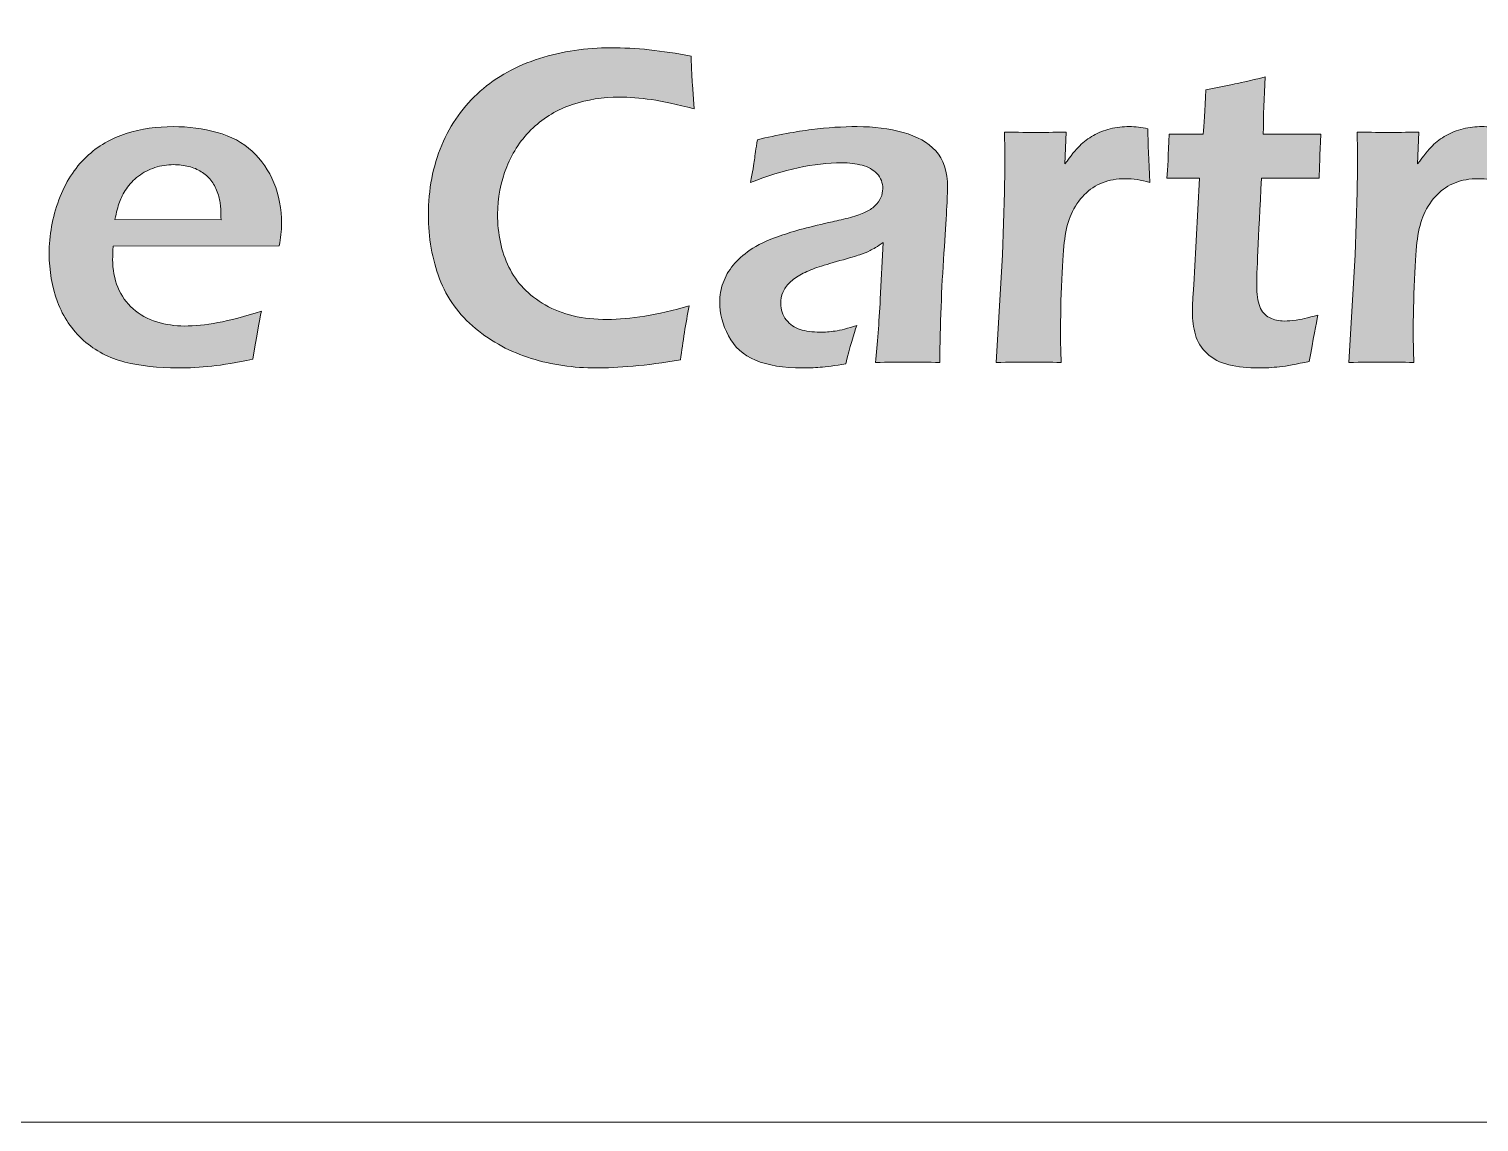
# Model space of a CAD drawing. Header units: inches. Extents: x -5.25 to 4.1, y -1.02 to 4.
# Drawn here: x 2.7317 to 3.2089, y 0.4 to 0.7598 of the extents above; entities that cross this region are included whole.
import ezdxf

# ---------------------------------------------------------------- set-up
doc = ezdxf.new("R2010")
doc.units = ezdxf.units.IN
doc.header["$MEASUREMENT"] = 0
doc.layers.add('Layer 1', color=7, linetype='Continuous', lineweight=0)

# ---------------------------------------------------------------- blocks, each defined once
blk = doc.blocks.new('Block_1')
at = {"layer": 'Layer 1', "true_color": 0x231f20, "transparency": 33554687}
h = blk.add_hatch(color=250, dxfattribs=at)
h.dxf.hatch_style = 2
edge = h.paths.add_edge_path()
edge.add_spline(control_points=[(2.94891, 0.66865), (2.94782, 0.66283), (2.94687, 0.65691), (2.94608, 0.65089), (2.94041, 0.6499), (2.93521, 0.64921), (2.93049, 0.6488), (2.92576, 0.64841), (2.92171, 0.64821), (2.91833, 0.64821), (2.91087, 0.64821), (2.90374, 0.64925), (2.89696, 0.65134), (2.89016, 0.65343), (2.88405, 0.65672), (2.87861, 0.66123), (2.87316, 0.66573), (2.86922, 0.67118), (2.86678, 0.6776), (2.86435, 0.68401), (2.86313, 0.69103), (2.86313, 0.69864), (2.86313, 0.7069), (2.86459, 0.71453), (2.86753, 0.72154), (2.87046, 0.72856), (2.87467, 0.73447), (2.88017, 0.7393), (2.88567, 0.74411), (2.89217, 0.74771), (2.89968, 0.75007), (2.90719, 0.75244), (2.91502, 0.75362), (2.92318, 0.75362), (2.93123, 0.75362), (2.94004, 0.7527), (2.94958, 0.75085), (2.94973, 0.74643), (2.94988, 0.7433), (2.95003, 0.74146), (2.95003, 0.74146), (2.95055, 0.73348), (2.95055, 0.73348), (2.94493, 0.73497), (2.94026, 0.73599), (2.93653, 0.73653), (2.9328, 0.73709), (2.92925, 0.73736), (2.92586, 0.73736), (2.92054, 0.73736), (2.91543, 0.73655), (2.91054, 0.73493), (2.90563, 0.73332), (2.90131, 0.73074), (2.89756, 0.72721), (2.8938, 0.72367), (2.89091, 0.71941), (2.8889, 0.71441), (2.88688, 0.70942), (2.88588, 0.70421), (2.88588, 0.69878), (2.88588, 0.69233), (2.88712, 0.68652), (2.88961, 0.68141), (2.8921, 0.67628), (2.89608, 0.67213), (2.90158, 0.66895), (2.90708, 0.66577), (2.91388, 0.66417), (2.92198, 0.66417), (2.92949, 0.66417), (2.93847, 0.66566), (2.94891, 0.66865)], knot_values=[0, 0, 0, 0, 1, 1, 1, 2, 2, 2, 3, 3, 3, 4, 4, 4, 5, 5, 5, 6, 6, 6, 7, 7, 7, 8, 8, 8, 9, 9, 9, 10, 10, 10, 11, 11, 11, 12, 12, 12, 13, 13, 13, 14, 14, 14, 15, 15, 15, 16, 16, 16, 17, 17, 17, 18, 18, 18, 19, 19, 19, 20, 20, 20, 21, 21, 21, 22, 22, 22, 23, 23, 23, 24, 24, 24, 24], degree=3, periodic=0)
h = blk.add_hatch(color=250, dxfattribs=at)
h.dxf.hatch_style = 2
edge = h.paths.add_edge_path()
edge.add_spline(control_points=[(3.15585, 0.6656), (3.15525, 0.66286), (3.15431, 0.65778), (3.15302, 0.65038), (3.14884, 0.64943), (3.14556, 0.64883), (3.14317, 0.64859), (3.14078, 0.64833), (3.13854, 0.64821), (3.13645, 0.64821), (3.13277, 0.64821), (3.12948, 0.64856), (3.12657, 0.64925), (3.12366, 0.64996), (3.12126, 0.65118), (3.11937, 0.65294), (3.11748, 0.65472), (3.1162, 0.65678), (3.11553, 0.65914), (3.11486, 0.6615), (3.11452, 0.66395), (3.11452, 0.66649), (3.11452, 0.66713), (3.11455, 0.66801), (3.1146, 0.66909), (3.11464, 0.67019), (3.11485, 0.67372), (3.11519, 0.67969), (3.11519, 0.67969), (3.1169, 0.71072), (3.1169, 0.71072), (3.1169, 0.71072), (3.10617, 0.71072), (3.10617, 0.71072), (3.10641, 0.7137), (3.10664, 0.71851), (3.10684, 0.72512), (3.10684, 0.72512), (3.11808, 0.72512), (3.11808, 0.72512), (3.11837, 0.728), (3.11867, 0.73291), (3.11896, 0.73981), (3.11896, 0.73981), (3.12778, 0.74154), (3.12778, 0.74154), (3.12963, 0.74188), (3.13319, 0.7427), (3.13847, 0.74399), (3.13811, 0.73728), (3.13791, 0.73098), (3.13786, 0.72512), (3.13786, 0.72512), (3.15682, 0.72512), (3.15682, 0.72512), (3.15647, 0.71841), (3.1563, 0.71361), (3.1563, 0.71072), (3.1563, 0.71072), (3.13727, 0.71072), (3.13727, 0.71072), (3.13622, 0.69048), (3.1357, 0.67877), (3.1357, 0.67559), (3.1357, 0.6725), (3.13604, 0.67011), (3.13671, 0.66843), (3.13738, 0.66673), (3.13846, 0.66551), (3.13995, 0.66477), (3.14145, 0.66402), (3.14304, 0.66366), (3.14473, 0.66366), (3.14598, 0.66366), (3.14728, 0.66375), (3.14865, 0.66395), (3.15002, 0.66414), (3.15242, 0.6647), (3.15585, 0.6656)], knot_values=[0, 0, 0, 0, 1, 1, 1, 2, 2, 2, 3, 3, 3, 4, 4, 4, 5, 5, 5, 6, 6, 6, 7, 7, 7, 8, 8, 8, 9, 9, 9, 10, 10, 10, 11, 11, 11, 12, 12, 12, 13, 13, 13, 14, 14, 14, 15, 15, 15, 16, 16, 16, 17, 17, 17, 18, 18, 18, 19, 19, 19, 20, 20, 20, 21, 21, 21, 22, 22, 22, 23, 23, 23, 24, 24, 24, 25, 25, 25, 26, 26, 26, 26], degree=3, periodic=0)
h = blk.add_hatch(color=250, dxfattribs=at)
h.dxf.hatch_style = 2
edge = h.paths.add_edge_path()
edge.add_spline(control_points=[(2.75996, 0.69708), (2.75996, 0.69708), (2.79487, 0.69699), (2.79487, 0.69699), (2.79487, 0.69938), (2.79479, 0.70113), (2.79464, 0.70227), (2.79449, 0.70341), (2.79416, 0.70471), (2.79363, 0.70618), (2.79312, 0.70763), (2.79241, 0.70892), (2.79151, 0.71004), (2.79062, 0.71115), (2.78957, 0.71208), (2.78838, 0.71282), (2.78718, 0.71357), (2.78581, 0.71414), (2.78423, 0.71453), (2.78267, 0.71493), (2.78099, 0.71513), (2.7792, 0.71513), (2.77711, 0.71513), (2.77509, 0.7148), (2.77313, 0.71417), (2.77116, 0.71351), (2.76935, 0.71258), (2.76771, 0.71133), (2.76607, 0.7101), (2.76474, 0.70871), (2.76373, 0.70718), (2.7627, 0.70563), (2.76194, 0.70417), (2.76145, 0.70276), (2.76095, 0.70135), (2.76045, 0.69945), (2.75996, 0.69708)], knot_values=[0, 0, 0, 0, 1, 1, 1, 2, 2, 2, 3, 3, 3, 4, 4, 4, 5, 5, 5, 6, 6, 6, 7, 7, 7, 8, 8, 8, 9, 9, 9, 10, 10, 10, 11, 11, 11, 12, 12, 12, 12], degree=3, periodic=0)
edge = h.paths.add_edge_path()
edge.add_spline(control_points=[(2.80815, 0.66694), (2.8075, 0.66399), (2.80658, 0.65873), (2.80539, 0.65112), (2.80001, 0.64997), (2.79549, 0.64921), (2.79181, 0.6488), (2.78813, 0.64841), (2.78442, 0.64821), (2.78069, 0.64821), (2.77418, 0.64821), (2.76835, 0.64886), (2.7632, 0.65015), (2.75806, 0.65144), (2.75354, 0.65381), (2.74966, 0.65727), (2.74578, 0.66071), (2.74292, 0.66496), (2.74108, 0.66998), (2.73924, 0.67499), (2.73832, 0.68026), (2.73832, 0.68578), (2.73832, 0.69188), (2.73939, 0.69781), (2.74153, 0.70355), (2.74367, 0.70928), (2.74666, 0.71398), (2.75052, 0.71764), (2.75437, 0.72129), (2.75876, 0.72386), (2.76369, 0.72538), (2.76861, 0.7269), (2.77376, 0.72766), (2.77913, 0.72766), (2.7842, 0.72766), (2.78902, 0.72702), (2.7936, 0.72576), (2.79818, 0.72449), (2.80202, 0.72243), (2.80512, 0.71954), (2.80823, 0.71666), (2.81062, 0.7132), (2.81228, 0.70916), (2.81395, 0.70511), (2.81479, 0.7006), (2.81479, 0.69564), (2.81479, 0.69331), (2.81453, 0.6909), (2.81404, 0.68842), (2.81404, 0.68842), (2.75936, 0.68834), (2.75936, 0.68834), (2.75926, 0.68651), (2.75921, 0.68503), (2.75921, 0.68395), (2.75921, 0.68061), (2.75978, 0.67756), (2.76093, 0.67476), (2.76207, 0.67198), (2.76373, 0.66962), (2.76592, 0.66768), (2.76811, 0.66574), (2.77072, 0.66431), (2.77376, 0.66338), (2.77679, 0.66248), (2.77977, 0.66201), (2.78271, 0.66201), (2.78614, 0.66201), (2.78986, 0.66238), (2.79386, 0.66313), (2.79787, 0.66387), (2.80263, 0.66515), (2.80815, 0.66694)], knot_values=[0, 0, 0, 0, 1, 1, 1, 2, 2, 2, 3, 3, 3, 4, 4, 4, 5, 5, 5, 6, 6, 6, 7, 7, 7, 8, 8, 8, 9, 9, 9, 10, 10, 10, 11, 11, 11, 12, 12, 12, 13, 13, 13, 14, 14, 14, 15, 15, 15, 16, 16, 16, 17, 17, 17, 18, 18, 18, 19, 19, 19, 20, 20, 20, 21, 21, 21, 22, 22, 22, 23, 23, 23, 24, 24, 24, 24], degree=3, periodic=0)
h = blk.add_hatch(color=250, dxfattribs=at)
h.dxf.hatch_style = 2
edge = h.paths.add_edge_path()
edge.add_spline(control_points=[(2.96913, 0.70923), (2.96983, 0.71281), (2.97026, 0.71532), (2.97044, 0.71677), (2.97061, 0.71821), (2.97092, 0.72039), (2.97137, 0.72333), (2.97813, 0.72492), (2.9841, 0.72605), (2.98927, 0.72668), (2.99445, 0.72734), (2.99944, 0.72766), (3.00427, 0.72766), (3.00974, 0.72766), (3.01476, 0.72702), (3.01933, 0.72575), (3.02391, 0.72449), (3.02749, 0.72247), (3.03008, 0.71967), (3.03266, 0.71689), (3.03396, 0.71289), (3.03396, 0.70767), (3.03396, 0.70483), (3.03356, 0.6976), (3.03277, 0.68599), (3.03198, 0.67438), (3.03151, 0.66238), (3.03137, 0.65), (3.02758, 0.65011), (3.0241, 0.65015), (3.02091, 0.65015), (3.01787, 0.65015), (3.01432, 0.65011), (3.01023, 0.65), (3.01088, 0.65602), (3.01141, 0.66298), (3.01182, 0.67088), (3.01182, 0.67088), (3.0128, 0.68947), (3.0128, 0.68947), (3.0109, 0.68822), (3.00947, 0.68735), (3.00847, 0.68685), (3.00747, 0.68636), (3.00635, 0.6859), (3.00511, 0.68547), (3.00387, 0.68505), (3.00168, 0.68441), (2.99854, 0.68353), (2.9954, 0.68266), (2.99289, 0.6819), (2.991, 0.68126), (2.98911, 0.68061), (2.9874, 0.67988), (2.98588, 0.67905), (2.98436, 0.67824), (2.98308, 0.67731), (2.98204, 0.6763), (2.98099, 0.67528), (2.98023, 0.67421), (2.97976, 0.67308), (2.97929, 0.67197), (2.97905, 0.67076), (2.97905, 0.66947), (2.97905, 0.66739), (2.97966, 0.66558), (2.98088, 0.66406), (2.9821, 0.66254), (2.98363, 0.66149), (2.98547, 0.66089), (2.9873, 0.66029), (2.98947, 0.65999), (2.99196, 0.65999), (2.99355, 0.65999), (2.99523, 0.66012), (2.997, 0.66037), (2.99876, 0.66062), (3.00113, 0.66124), (3.00412, 0.66223), (3.00307, 0.6594), (3.00185, 0.65518), (3.00046, 0.64955), (2.99693, 0.64895), (2.99412, 0.64859), (2.99203, 0.64844), (2.98994, 0.64829), (2.988, 0.64821), (2.98621, 0.64821), (2.97995, 0.64821), (2.9748, 0.64906), (2.97077, 0.65074), (2.96674, 0.65244), (2.96377, 0.65512), (2.96185, 0.6588), (2.95994, 0.66249), (2.95898, 0.66619), (2.95898, 0.66992), (2.95898, 0.67205), (2.95936, 0.67417), (2.9601, 0.67626), (2.96085, 0.67834), (2.96195, 0.68026), (2.96339, 0.68201), (2.96483, 0.68374), (2.9667, 0.68542), (2.96899, 0.68704), (2.97127, 0.68865), (2.97458, 0.69023), (2.97892, 0.69173), (2.98324, 0.69325), (2.98897, 0.69478), (2.99608, 0.69633), (2.99797, 0.69672), (2.99994, 0.69721), (3.00198, 0.69778), (3.00402, 0.69835), (3.00565, 0.69891), (3.00687, 0.69946), (3.00809, 0.70001), (3.00914, 0.70071), (3.01004, 0.70158), (3.01093, 0.70246), (3.0116, 0.70337), (3.01202, 0.70431), (3.01244, 0.70525), (3.01265, 0.70622), (3.01265, 0.70722), (3.01265, 0.70916), (3.01202, 0.7108), (3.01075, 0.71214), (3.00948, 0.71349), (3.00784, 0.71441), (3.00583, 0.71494), (3.0038, 0.71545), (3.00158, 0.71573), (2.99914, 0.71573), (2.99009, 0.71573), (2.98008, 0.71356), (2.96913, 0.70923)], knot_values=[0, 0, 0, 0, 1, 1, 1, 2, 2, 2, 3, 3, 3, 4, 4, 4, 5, 5, 5, 6, 6, 6, 7, 7, 7, 8, 8, 8, 9, 9, 9, 10, 10, 10, 11, 11, 11, 12, 12, 12, 13, 13, 13, 14, 14, 14, 15, 15, 15, 16, 16, 16, 17, 17, 17, 18, 18, 18, 19, 19, 19, 20, 20, 20, 21, 21, 21, 22, 22, 22, 23, 23, 23, 24, 24, 24, 25, 25, 25, 26, 26, 26, 27, 27, 27, 28, 28, 28, 29, 29, 29, 30, 30, 30, 31, 31, 31, 32, 32, 32, 33, 33, 33, 34, 34, 34, 35, 35, 35, 36, 36, 36, 37, 37, 37, 38, 38, 38, 39, 39, 39, 40, 40, 40, 41, 41, 41, 42, 42, 42, 43, 43, 43, 44, 44, 44, 45, 45, 45, 46, 46, 46, 46], degree=3, periodic=0)
h = blk.add_hatch(color=250, dxfattribs=at)
h.dxf.hatch_style = 2
edge = h.paths.add_edge_path()
edge.add_spline(control_points=[(3.04992, 0.65), (3.04992, 0.65), (3.05208, 0.68544), (3.05208, 0.68544), (3.05208, 0.68544), (3.05267, 0.70603), (3.05267, 0.70603), (3.05278, 0.71025), (3.05282, 0.7145), (3.05282, 0.71878), (3.05282, 0.71952), (3.05278, 0.72188), (3.05267, 0.72587), (3.0573, 0.72576), (3.06071, 0.72572), (3.0629, 0.72572), (3.06544, 0.72572), (3.06879, 0.72576), (3.07297, 0.72587), (3.07297, 0.72587), (3.0726, 0.71535), (3.0726, 0.71535), (3.07449, 0.71803), (3.0761, 0.72004), (3.07745, 0.72135), (3.07879, 0.72267), (3.0803, 0.72381), (3.08196, 0.72475), (3.08362, 0.72569), (3.08548, 0.72641), (3.08752, 0.72692), (3.08956, 0.7274), (3.09165, 0.72766), (3.09378, 0.72766), (3.09577, 0.72766), (3.09781, 0.7274), (3.0999, 0.72692), (3.0999, 0.72229), (3.10012, 0.71642), (3.10057, 0.70931), (3.09764, 0.7101), (3.09498, 0.7105), (3.09259, 0.7105), (3.0897, 0.7105), (3.08716, 0.71007), (3.08494, 0.70919), (3.08273, 0.70832), (3.08074, 0.707), (3.07897, 0.70524), (3.07721, 0.70348), (3.07575, 0.70129), (3.07461, 0.69872), (3.07366, 0.69663), (3.07296, 0.69392), (3.07252, 0.69058), (3.07213, 0.688), (3.0718, 0.68357), (3.07154, 0.6773), (3.07127, 0.67103), (3.07114, 0.66488), (3.07114, 0.6588), (3.07114, 0.65647), (3.07121, 0.65354), (3.07136, 0.65), (3.06757, 0.65011), (3.06411, 0.65015), (3.06097, 0.65015), (3.05789, 0.65015), (3.0542, 0.65011), (3.04992, 0.65)], knot_values=[0, 0, 0, 0, 1, 1, 1, 2, 2, 2, 3, 3, 3, 4, 4, 4, 5, 5, 5, 6, 6, 6, 7, 7, 7, 8, 8, 8, 9, 9, 9, 10, 10, 10, 11, 11, 11, 12, 12, 12, 13, 13, 13, 14, 14, 14, 15, 15, 15, 16, 16, 16, 17, 17, 17, 18, 18, 18, 19, 19, 19, 20, 20, 20, 21, 21, 21, 22, 22, 22, 23, 23, 23, 23], degree=3, periodic=0)
h = blk.add_hatch(color=250, dxfattribs=at)
h.dxf.hatch_style = 2
edge = h.paths.add_edge_path()
edge.add_spline(control_points=[(3.166, 0.65), (3.166, 0.65), (3.16815, 0.68544), (3.16815, 0.68544), (3.16815, 0.68544), (3.16875, 0.70603), (3.16875, 0.70603), (3.16885, 0.71025), (3.1689, 0.7145), (3.1689, 0.71878), (3.1689, 0.71952), (3.16885, 0.72188), (3.16875, 0.72587), (3.17337, 0.72576), (3.17678, 0.72572), (3.17898, 0.72572), (3.18151, 0.72572), (3.18487, 0.72576), (3.18905, 0.72587), (3.18905, 0.72587), (3.18867, 0.71535), (3.18867, 0.71535), (3.19057, 0.71803), (3.19218, 0.72004), (3.19352, 0.72135), (3.19486, 0.72267), (3.19637, 0.72381), (3.19804, 0.72475), (3.1997, 0.72569), (3.20155, 0.72641), (3.20359, 0.72692), (3.20563, 0.7274), (3.20772, 0.72766), (3.20986, 0.72766), (3.21185, 0.72766), (3.21389, 0.7274), (3.21598, 0.72692), (3.21598, 0.72229), (3.2162, 0.71642), (3.21665, 0.70931), (3.21371, 0.7101), (3.21105, 0.7105), (3.20867, 0.7105), (3.20578, 0.7105), (3.20323, 0.71007), (3.20102, 0.70919), (3.19881, 0.70832), (3.19681, 0.707), (3.19505, 0.70524), (3.19328, 0.70348), (3.19183, 0.70129), (3.19068, 0.69872), (3.18974, 0.69663), (3.18904, 0.69392), (3.18859, 0.69058), (3.18821, 0.688), (3.18788, 0.68357), (3.18762, 0.6773), (3.18734, 0.67103), (3.18722, 0.66488), (3.18722, 0.6588), (3.18722, 0.65647), (3.18729, 0.65354), (3.18744, 0.65), (3.18365, 0.65011), (3.18019, 0.65015), (3.17705, 0.65015), (3.17396, 0.65015), (3.17027, 0.65011), (3.166, 0.65)], knot_values=[0, 0, 0, 0, 1, 1, 1, 2, 2, 2, 3, 3, 3, 4, 4, 4, 5, 5, 5, 6, 6, 6, 7, 7, 7, 8, 8, 8, 9, 9, 9, 10, 10, 10, 11, 11, 11, 12, 12, 12, 13, 13, 13, 14, 14, 14, 15, 15, 15, 16, 16, 16, 17, 17, 17, 18, 18, 18, 19, 19, 19, 20, 20, 20, 21, 21, 21, 22, 22, 22, 23, 23, 23, 23], degree=3, periodic=0)
at = {"layer": 'Layer 1'}
for points, knots in [([(2.94891, 0.66865), (2.94782, 0.66283), (2.94687, 0.65691), (2.94608, 0.65089), (2.94041, 0.6499), (2.93521, 0.64921), (2.93049, 0.6488), (2.92576, 0.64841), (2.92171, 0.64821), (2.91833, 0.64821), (2.91087, 0.64821), (2.90374, 0.64925), (2.89696, 0.65134), (2.89016, 0.65343), (2.88405, 0.65672), (2.87861, 0.66123), (2.87316, 0.66573), (2.86922, 0.67118), (2.86678, 0.6776), (2.86435, 0.68401), (2.86313, 0.69103), (2.86313, 0.69864), (2.86313, 0.7069), (2.86459, 0.71453), (2.86753, 0.72154), (2.87046, 0.72856), (2.87467, 0.73447), (2.88017, 0.7393), (2.88567, 0.74411), (2.89217, 0.74771), (2.89968, 0.75007), (2.90719, 0.75244), (2.91502, 0.75362), (2.92318, 0.75362), (2.93123, 0.75362), (2.94004, 0.7527), (2.94958, 0.75085), (2.94973, 0.74643), (2.94988, 0.7433), (2.95003, 0.74146), (2.95003, 0.74146), (2.95055, 0.73348), (2.95055, 0.73348), (2.94493, 0.73497), (2.94026, 0.73599), (2.93653, 0.73653), (2.9328, 0.73709), (2.92925, 0.73736), (2.92586, 0.73736), (2.92054, 0.73736), (2.91543, 0.73655), (2.91054, 0.73493), (2.90563, 0.73332), (2.90131, 0.73074), (2.89756, 0.72721), (2.8938, 0.72367), (2.89091, 0.71941), (2.8889, 0.71441), (2.88688, 0.70942), (2.88588, 0.70421), (2.88588, 0.69878), (2.88588, 0.69233), (2.88712, 0.68652), (2.88961, 0.68141), (2.8921, 0.67628), (2.89608, 0.67213), (2.90158, 0.66895), (2.90708, 0.66577), (2.91388, 0.66417), (2.92198, 0.66417), (2.92949, 0.66417), (2.93847, 0.66566), (2.94891, 0.66865)], [0, 0, 0, 0, 1, 1, 1, 2, 2, 2, 3, 3, 3, 4, 4, 4, 5, 5, 5, 6, 6, 6, 7, 7, 7, 8, 8, 8, 9, 9, 9, 10, 10, 10, 11, 11, 11, 12, 12, 12, 13, 13, 13, 14, 14, 14, 15, 15, 15, 16, 16, 16, 17, 17, 17, 18, 18, 18, 19, 19, 19, 20, 20, 20, 21, 21, 21, 22, 22, 22, 23, 23, 23, 24, 24, 24, 24]), ([(3.15585, 0.6656), (3.15525, 0.66286), (3.15431, 0.65778), (3.15302, 0.65038), (3.14884, 0.64943), (3.14556, 0.64883), (3.14317, 0.64859), (3.14078, 0.64833), (3.13854, 0.64821), (3.13645, 0.64821), (3.13277, 0.64821), (3.12948, 0.64856), (3.12657, 0.64925), (3.12366, 0.64996), (3.12126, 0.65118), (3.11937, 0.65294), (3.11748, 0.65472), (3.1162, 0.65678), (3.11553, 0.65914), (3.11486, 0.6615), (3.11452, 0.66395), (3.11452, 0.66649), (3.11452, 0.66713), (3.11455, 0.66801), (3.1146, 0.66909), (3.11464, 0.67019), (3.11485, 0.67372), (3.11519, 0.67969), (3.11519, 0.67969), (3.1169, 0.71072), (3.1169, 0.71072), (3.1169, 0.71072), (3.10617, 0.71072), (3.10617, 0.71072), (3.10641, 0.7137), (3.10664, 0.71851), (3.10684, 0.72512), (3.10684, 0.72512), (3.11808, 0.72512), (3.11808, 0.72512), (3.11837, 0.728), (3.11867, 0.73291), (3.11896, 0.73981), (3.11896, 0.73981), (3.12778, 0.74154), (3.12778, 0.74154), (3.12963, 0.74188), (3.13319, 0.7427), (3.13847, 0.74399), (3.13811, 0.73728), (3.13791, 0.73098), (3.13786, 0.72512), (3.13786, 0.72512), (3.15682, 0.72512), (3.15682, 0.72512), (3.15647, 0.71841), (3.1563, 0.71361), (3.1563, 0.71072), (3.1563, 0.71072), (3.13727, 0.71072), (3.13727, 0.71072), (3.13622, 0.69048), (3.1357, 0.67877), (3.1357, 0.67559), (3.1357, 0.6725), (3.13604, 0.67011), (3.13671, 0.66843), (3.13738, 0.66673), (3.13846, 0.66551), (3.13995, 0.66477), (3.14145, 0.66402), (3.14304, 0.66366), (3.14473, 0.66366), (3.14598, 0.66366), (3.14728, 0.66375), (3.14865, 0.66395), (3.15002, 0.66414), (3.15242, 0.6647), (3.15585, 0.6656)], [0, 0, 0, 0, 1, 1, 1, 2, 2, 2, 3, 3, 3, 4, 4, 4, 5, 5, 5, 6, 6, 6, 7, 7, 7, 8, 8, 8, 9, 9, 9, 10, 10, 10, 11, 11, 11, 12, 12, 12, 13, 13, 13, 14, 14, 14, 15, 15, 15, 16, 16, 16, 17, 17, 17, 18, 18, 18, 19, 19, 19, 20, 20, 20, 21, 21, 21, 22, 22, 22, 23, 23, 23, 24, 24, 24, 25, 25, 25, 26, 26, 26, 26]), ([(2.80815, 0.66694), (2.8075, 0.66399), (2.80658, 0.65873), (2.80539, 0.65112), (2.80001, 0.64997), (2.79549, 0.64921), (2.79181, 0.6488), (2.78813, 0.64841), (2.78442, 0.64821), (2.78069, 0.64821), (2.77418, 0.64821), (2.76835, 0.64886), (2.7632, 0.65015), (2.75806, 0.65144), (2.75354, 0.65381), (2.74966, 0.65727), (2.74578, 0.66071), (2.74292, 0.66496), (2.74108, 0.66998), (2.73924, 0.67499), (2.73832, 0.68026), (2.73832, 0.68578), (2.73832, 0.69188), (2.73939, 0.69781), (2.74153, 0.70355), (2.74367, 0.70928), (2.74666, 0.71398), (2.75052, 0.71764), (2.75437, 0.72129), (2.75876, 0.72386), (2.76369, 0.72538), (2.76861, 0.7269), (2.77376, 0.72766), (2.77913, 0.72766), (2.7842, 0.72766), (2.78902, 0.72702), (2.7936, 0.72576), (2.79818, 0.72449), (2.80202, 0.72243), (2.80512, 0.71954), (2.80823, 0.71666), (2.81062, 0.7132), (2.81228, 0.70916), (2.81395, 0.70511), (2.81479, 0.7006), (2.81479, 0.69564), (2.81479, 0.69331), (2.81453, 0.6909), (2.81404, 0.68842), (2.81404, 0.68842), (2.75936, 0.68834), (2.75936, 0.68834), (2.75926, 0.68651), (2.75921, 0.68503), (2.75921, 0.68395), (2.75921, 0.68061), (2.75978, 0.67756), (2.76093, 0.67476), (2.76207, 0.67198), (2.76373, 0.66962), (2.76592, 0.66768), (2.76811, 0.66574), (2.77072, 0.66431), (2.77376, 0.66338), (2.77679, 0.66248), (2.77977, 0.66201), (2.78271, 0.66201), (2.78614, 0.66201), (2.78986, 0.66238), (2.79386, 0.66313), (2.79787, 0.66387), (2.80263, 0.66515), (2.80815, 0.66694)], [0, 0, 0, 0, 1, 1, 1, 2, 2, 2, 3, 3, 3, 4, 4, 4, 5, 5, 5, 6, 6, 6, 7, 7, 7, 8, 8, 8, 9, 9, 9, 10, 10, 10, 11, 11, 11, 12, 12, 12, 13, 13, 13, 14, 14, 14, 15, 15, 15, 16, 16, 16, 17, 17, 17, 18, 18, 18, 19, 19, 19, 20, 20, 20, 21, 21, 21, 22, 22, 22, 23, 23, 23, 24, 24, 24, 24]), ([(2.96913, 0.70923), (2.96983, 0.71281), (2.97026, 0.71532), (2.97044, 0.71677), (2.97061, 0.71821), (2.97092, 0.72039), (2.97137, 0.72333), (2.97813, 0.72492), (2.9841, 0.72605), (2.98927, 0.72668), (2.99445, 0.72734), (2.99944, 0.72766), (3.00427, 0.72766), (3.00974, 0.72766), (3.01476, 0.72702), (3.01933, 0.72575), (3.02391, 0.72449), (3.02749, 0.72247), (3.03008, 0.71967), (3.03266, 0.71689), (3.03396, 0.71289), (3.03396, 0.70767), (3.03396, 0.70483), (3.03356, 0.6976), (3.03277, 0.68599), (3.03198, 0.67438), (3.03151, 0.66238), (3.03137, 0.65), (3.02758, 0.65011), (3.0241, 0.65015), (3.02091, 0.65015), (3.01787, 0.65015), (3.01432, 0.65011), (3.01023, 0.65), (3.01088, 0.65602), (3.01141, 0.66298), (3.01182, 0.67088), (3.01182, 0.67088), (3.0128, 0.68947), (3.0128, 0.68947), (3.0109, 0.68822), (3.00947, 0.68735), (3.00847, 0.68685), (3.00747, 0.68636), (3.00635, 0.6859), (3.00511, 0.68547), (3.00387, 0.68505), (3.00168, 0.68441), (2.99854, 0.68353), (2.9954, 0.68266), (2.99289, 0.6819), (2.991, 0.68126), (2.98911, 0.68061), (2.9874, 0.67988), (2.98588, 0.67905), (2.98436, 0.67824), (2.98308, 0.67731), (2.98204, 0.6763), (2.98099, 0.67528), (2.98023, 0.67421), (2.97976, 0.67308), (2.97929, 0.67197), (2.97905, 0.67076), (2.97905, 0.66947), (2.97905, 0.66739), (2.97966, 0.66558), (2.98088, 0.66406), (2.9821, 0.66254), (2.98363, 0.66149), (2.98547, 0.66089), (2.9873, 0.66029), (2.98947, 0.65999), (2.99196, 0.65999), (2.99355, 0.65999), (2.99523, 0.66012), (2.997, 0.66037), (2.99876, 0.66062), (3.00113, 0.66124), (3.00412, 0.66223), (3.00307, 0.6594), (3.00185, 0.65518), (3.00046, 0.64955), (2.99693, 0.64895), (2.99412, 0.64859), (2.99203, 0.64844), (2.98994, 0.64829), (2.988, 0.64821), (2.98621, 0.64821), (2.97995, 0.64821), (2.9748, 0.64906), (2.97077, 0.65074), (2.96674, 0.65244), (2.96377, 0.65512), (2.96185, 0.6588), (2.95994, 0.66249), (2.95898, 0.66619), (2.95898, 0.66992), (2.95898, 0.67205), (2.95936, 0.67417), (2.9601, 0.67626), (2.96085, 0.67834), (2.96195, 0.68026), (2.96339, 0.68201), (2.96483, 0.68374), (2.9667, 0.68542), (2.96899, 0.68704), (2.97127, 0.68865), (2.97458, 0.69023), (2.97892, 0.69173), (2.98324, 0.69325), (2.98897, 0.69478), (2.99608, 0.69633), (2.99797, 0.69672), (2.99994, 0.69721), (3.00198, 0.69778), (3.00402, 0.69835), (3.00565, 0.69891), (3.00687, 0.69946), (3.00809, 0.70001), (3.00914, 0.70071), (3.01004, 0.70158), (3.01093, 0.70246), (3.0116, 0.70337), (3.01202, 0.70431), (3.01244, 0.70525), (3.01265, 0.70622), (3.01265, 0.70722), (3.01265, 0.70916), (3.01202, 0.7108), (3.01075, 0.71214), (3.00948, 0.71349), (3.00784, 0.71441), (3.00583, 0.71494), (3.0038, 0.71545), (3.00158, 0.71573), (2.99914, 0.71573), (2.99009, 0.71573), (2.98008, 0.71356), (2.96913, 0.70923)], [0, 0, 0, 0, 1, 1, 1, 2, 2, 2, 3, 3, 3, 4, 4, 4, 5, 5, 5, 6, 6, 6, 7, 7, 7, 8, 8, 8, 9, 9, 9, 10, 10, 10, 11, 11, 11, 12, 12, 12, 13, 13, 13, 14, 14, 14, 15, 15, 15, 16, 16, 16, 17, 17, 17, 18, 18, 18, 19, 19, 19, 20, 20, 20, 21, 21, 21, 22, 22, 22, 23, 23, 23, 24, 24, 24, 25, 25, 25, 26, 26, 26, 27, 27, 27, 28, 28, 28, 29, 29, 29, 30, 30, 30, 31, 31, 31, 32, 32, 32, 33, 33, 33, 34, 34, 34, 35, 35, 35, 36, 36, 36, 37, 37, 37, 38, 38, 38, 39, 39, 39, 40, 40, 40, 41, 41, 41, 42, 42, 42, 43, 43, 43, 44, 44, 44, 45, 45, 45, 46, 46, 46, 46]), ([(3.04992, 0.65), (3.04992, 0.65), (3.05208, 0.68544), (3.05208, 0.68544), (3.05208, 0.68544), (3.05267, 0.70603), (3.05267, 0.70603), (3.05278, 0.71025), (3.05282, 0.7145), (3.05282, 0.71878), (3.05282, 0.71952), (3.05278, 0.72188), (3.05267, 0.72587), (3.0573, 0.72576), (3.06071, 0.72572), (3.0629, 0.72572), (3.06544, 0.72572), (3.06879, 0.72576), (3.07297, 0.72587), (3.07297, 0.72587), (3.0726, 0.71535), (3.0726, 0.71535), (3.07449, 0.71803), (3.0761, 0.72004), (3.07745, 0.72135), (3.07879, 0.72267), (3.0803, 0.72381), (3.08196, 0.72475), (3.08362, 0.72569), (3.08548, 0.72641), (3.08752, 0.72692), (3.08956, 0.7274), (3.09165, 0.72766), (3.09378, 0.72766), (3.09577, 0.72766), (3.09781, 0.7274), (3.0999, 0.72692), (3.0999, 0.72229), (3.10012, 0.71642), (3.10057, 0.70931), (3.09764, 0.7101), (3.09498, 0.7105), (3.09259, 0.7105), (3.0897, 0.7105), (3.08716, 0.71007), (3.08494, 0.70919), (3.08273, 0.70832), (3.08074, 0.707), (3.07897, 0.70524), (3.07721, 0.70348), (3.07575, 0.70129), (3.07461, 0.69872), (3.07366, 0.69663), (3.07296, 0.69392), (3.07252, 0.69058), (3.07213, 0.688), (3.0718, 0.68357), (3.07154, 0.6773), (3.07127, 0.67103), (3.07114, 0.66488), (3.07114, 0.6588), (3.07114, 0.65647), (3.07121, 0.65354), (3.07136, 0.65), (3.06757, 0.65011), (3.06411, 0.65015), (3.06097, 0.65015), (3.05789, 0.65015), (3.0542, 0.65011), (3.04992, 0.65)], [0, 0, 0, 0, 1, 1, 1, 2, 2, 2, 3, 3, 3, 4, 4, 4, 5, 5, 5, 6, 6, 6, 7, 7, 7, 8, 8, 8, 9, 9, 9, 10, 10, 10, 11, 11, 11, 12, 12, 12, 13, 13, 13, 14, 14, 14, 15, 15, 15, 16, 16, 16, 17, 17, 17, 18, 18, 18, 19, 19, 19, 20, 20, 20, 21, 21, 21, 22, 22, 22, 23, 23, 23, 23]), ([(3.166, 0.65), (3.166, 0.65), (3.16815, 0.68544), (3.16815, 0.68544), (3.16815, 0.68544), (3.16875, 0.70603), (3.16875, 0.70603), (3.16885, 0.71025), (3.1689, 0.7145), (3.1689, 0.71878), (3.1689, 0.71952), (3.16885, 0.72188), (3.16875, 0.72587), (3.17337, 0.72576), (3.17678, 0.72572), (3.17898, 0.72572), (3.18151, 0.72572), (3.18487, 0.72576), (3.18905, 0.72587), (3.18905, 0.72587), (3.18867, 0.71535), (3.18867, 0.71535), (3.19057, 0.71803), (3.19218, 0.72004), (3.19352, 0.72135), (3.19486, 0.72267), (3.19637, 0.72381), (3.19804, 0.72475), (3.1997, 0.72569), (3.20155, 0.72641), (3.20359, 0.72692), (3.20563, 0.7274), (3.20772, 0.72766), (3.20986, 0.72766), (3.21185, 0.72766), (3.21389, 0.7274), (3.21598, 0.72692), (3.21598, 0.72229), (3.2162, 0.71642), (3.21665, 0.70931), (3.21371, 0.7101), (3.21105, 0.7105), (3.20867, 0.7105), (3.20578, 0.7105), (3.20323, 0.71007), (3.20102, 0.70919), (3.19881, 0.70832), (3.19681, 0.707), (3.19505, 0.70524), (3.19328, 0.70348), (3.19183, 0.70129), (3.19068, 0.69872), (3.18974, 0.69663), (3.18904, 0.69392), (3.18859, 0.69058), (3.18821, 0.688), (3.18788, 0.68357), (3.18762, 0.6773), (3.18734, 0.67103), (3.18722, 0.66488), (3.18722, 0.6588), (3.18722, 0.65647), (3.18729, 0.65354), (3.18744, 0.65), (3.18365, 0.65011), (3.18019, 0.65015), (3.17705, 0.65015), (3.17396, 0.65015), (3.17027, 0.65011), (3.166, 0.65)], [0, 0, 0, 0, 1, 1, 1, 2, 2, 2, 3, 3, 3, 4, 4, 4, 5, 5, 5, 6, 6, 6, 7, 7, 7, 8, 8, 8, 9, 9, 9, 10, 10, 10, 11, 11, 11, 12, 12, 12, 13, 13, 13, 14, 14, 14, 15, 15, 15, 16, 16, 16, 17, 17, 17, 18, 18, 18, 19, 19, 19, 20, 20, 20, 21, 21, 21, 22, 22, 22, 23, 23, 23, 23]), ([(2.75996, 0.69708), (2.75996, 0.69708), (2.79487, 0.69699), (2.79487, 0.69699), (2.79487, 0.69938), (2.79479, 0.70113), (2.79464, 0.70227), (2.79449, 0.70341), (2.79416, 0.70471), (2.79363, 0.70618), (2.79312, 0.70763), (2.79241, 0.70892), (2.79151, 0.71004), (2.79062, 0.71115), (2.78957, 0.71208), (2.78838, 0.71282), (2.78718, 0.71357), (2.78581, 0.71414), (2.78423, 0.71453), (2.78267, 0.71493), (2.78099, 0.71513), (2.7792, 0.71513), (2.77711, 0.71513), (2.77509, 0.7148), (2.77313, 0.71417), (2.77116, 0.71351), (2.76935, 0.71258), (2.76771, 0.71133), (2.76607, 0.7101), (2.76474, 0.70871), (2.76373, 0.70718), (2.7627, 0.70563), (2.76194, 0.70417), (2.76145, 0.70276), (2.76095, 0.70135), (2.76045, 0.69945), (2.75996, 0.69708)], [0, 0, 0, 0, 1, 1, 1, 2, 2, 2, 3, 3, 3, 4, 4, 4, 5, 5, 5, 6, 6, 6, 7, 7, 7, 8, 8, 8, 9, 9, 9, 10, 10, 10, 11, 11, 11, 12, 12, 12, 12])]:
    blk.add_open_spline(points, degree=3, knots=knots, dxfattribs=at)

msp = doc.modelspace()

# ---------------------------------------------------------------- linework, layer by layer
at = {"layer": 'Layer 1', "color": 250, "lineweight": 0, "true_color": 0x231f20}
msp.add_open_spline([(3.9775, 2.782), (3.9775, 2.782), (3.9775, 4), (3.9775, 4), (3.9775, 4), (-0.3625, 4), (-0.3625, 4), (-0.3625, 4), (-0.3625, 2.782), (-0.3625, 2.782), (-0.3625, 2.782), (-0.1625, 2.782), (-0.1625, 2.782), (-0.1625, 2.782), (-0.1625, 2.388), (-0.1625, 2.388), (-0.1625, 2.388), (-0.3625, 2.388), (-0.3625, 2.388), (-0.3625, 2.388), (-0.3625, 1.544), (-0.3625, 1.544), (-0.3625, 1.544), (-0.1625, 1.544), (-0.1625, 1.544), (-0.1625, 1.544), (-0.16366, 1.14136), (-0.16366, 1.14136), (-0.16366, 1.14136), (-0.36366, 1.14136), (-0.36366, 1.14136), (-0.36366, 1.14136), (-0.3625, 0.4), (-0.3625, 0.4), (-0.3625, 0.4), (3.9775, 0.4), (3.9775, 0.4), (3.9775, 0.4), (3.9775, 1.616), (3.9775, 1.616), (3.9775, 1.616), (4.1025, 1.616), (4.1025, 1.616), (4.1025, 1.616), (4.1025, 2.782), (4.1025, 2.782), (4.1025, 2.782), (3.9775, 2.782), (3.9775, 2.782)], degree=3, knots=[0, 0, 0, 0, 1, 1, 1, 2, 2, 2, 3, 3, 3, 4, 4, 4, 5, 5, 5, 6, 6, 6, 7, 7, 7, 8, 8, 8, 9, 9, 9, 10, 10, 10, 11, 11, 11, 12, 12, 12, 13, 13, 13, 14, 14, 14, 15, 15, 15, 16, 16, 16, 16], dxfattribs=at)

# ---------------------------------------------------------------- block references
at = {"layer": 'Layer 1'}
msp.add_blockref('Block_1', (0, 0), dxfattribs=at)

doc.saveas('drawing.dxf')
